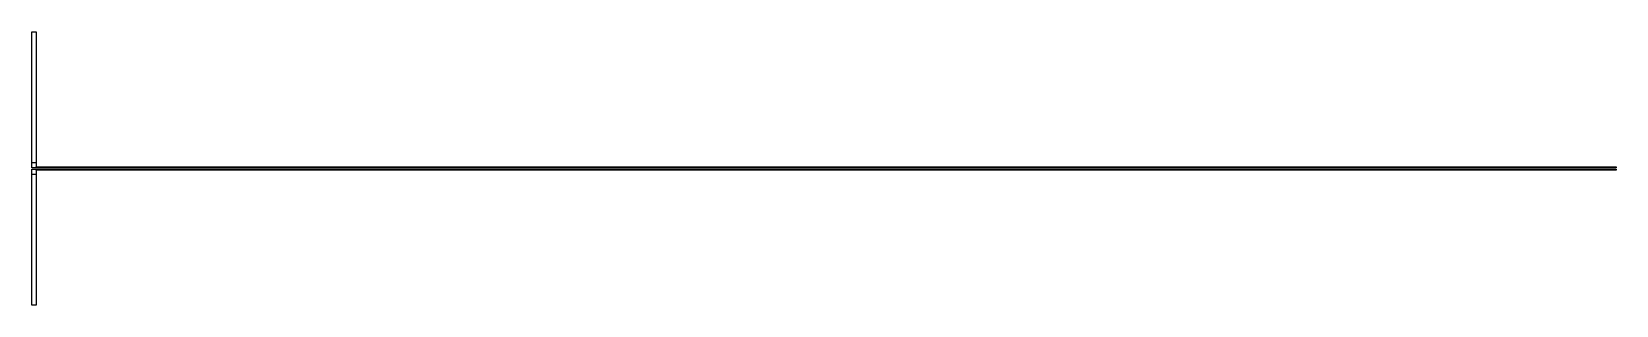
# Model space of a CAD drawing. Extents: x 3044 to 10000, y 4746 to 5254.
# Drawn here: x 7060 to 10000, y 4746 to 5254 of the extents above; entities that cross this region are included whole.
import ezdxf

# ---------------------------------------------------------------- set-up
doc = ezdxf.new("R2010")
doc.units = 0
for name, color, linetype in [('Niobium', 7, 'CONTINUOUS'), ('SONNET_Lossless_0', 7, 'CONTINUOUS'), ('SONNET_Niobium_Wire_0', 7, 'CONTINUOUS')]:
    doc.layers.add(name, color=color, linetype=linetype)

msp = doc.modelspace()

# ---------------------------------------------------------------- linework, layer by layer
at = {"layer": 'Niobium'}
for points in [[(7068, 5001), (7060, 5001), (7060, 5254), (7068, 5254)], [(7060, 4999), (7068, 4999), (7068, 4746), (7060, 4746)]]:
    msp.add_lwpolyline(points, close=True, dxfattribs=at)
at = {"layer": 'SONNET_Lossless_0'}
for points in [[(7548, 5003), (9036, 5003), (9036, 5001), (7548, 5001)], [(7548, 4999), (9036, 4999), (9036, 4997), (7548, 4997)], [(8512, 5003), (10000, 5003), (10000, 5001), (8512, 5001)], [(8512, 4999), (10000, 4999), (10000, 4997), (8512, 4997)]]:
    msp.add_lwpolyline(points, close=True, dxfattribs=at)
at = {"layer": 'SONNET_Niobium_Wire_0'}
for points in [[(7060, 5011), (7068, 5011), (7068, 5001), (7060, 5001)], [(7060, 4999), (7068, 4999), (7068, 4989), (7060, 4989)], [(7348, 5001), (7068, 5001), (7068, 5003), (7348, 5003)], [(7348, 4997), (7068, 4997), (7068, 4999), (7348, 4999)], [(7348, 5003), (7548, 5003), (7548, 5001), (7348, 5001)], [(7348, 4999), (7548, 4999), (7548, 4997), (7348, 4997)]]:
    msp.add_lwpolyline(points, close=True, dxfattribs=at)

doc.saveas('drawing.dxf')
